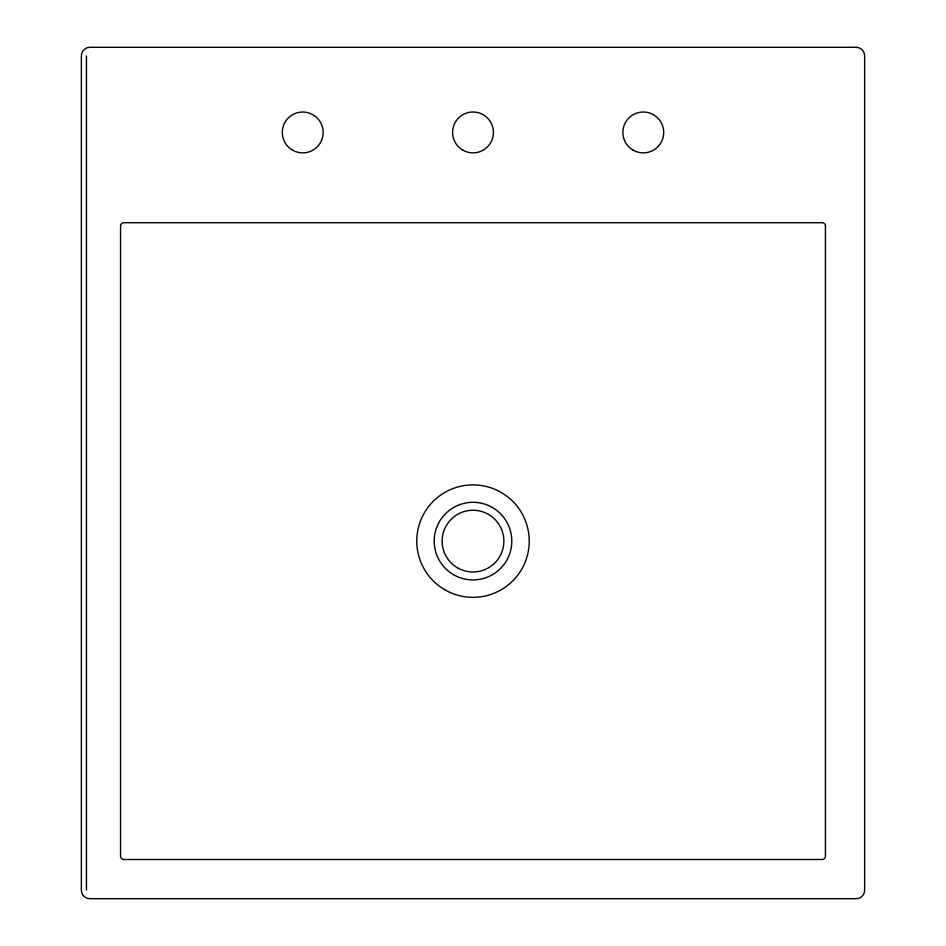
<?xml version="1.0" encoding="UTF-8"?>
<svg xmlns="http://www.w3.org/2000/svg" width="946" height="946" viewBox="0 0 946 946"><rect width="100%" height="100%" fill="white"/><g stroke="black" fill="none" stroke-linecap="round" stroke-linejoin="round"><path stroke-width="1.42" d="M86.464 55.98L86.464 890.02M120.556 225.656L120.556 856.568A3.394 3.394 0 0 0 123.488 859.5L822.512 859.5A3.394 3.394 0 0 0 825.444 856.568L825.444 225.656A3.394 3.394 0 0 0 822.512 222.724L123.488 222.724A3.394 3.394 0 0 0 120.556 225.656M856.13 47.3L89.87 47.3A8.514 8.514 0 0 0 81.356 55.814L81.356 890.186A8.514 8.514 0 0 0 89.87 898.7L856.13 898.7A8.514 8.514 0 0 0 864.644 890.186L864.644 55.814A8.514 8.514 0 0 0 856.13 47.3M444.88 589.807A56.228 56.228 0 0 0 529.228 541.112A56.228 56.228 0 0 0 444.88 492.417A56.228 56.228 0 0 0 444.88 589.807M453.595 574.719A38.798 38.798 0 0 0 511.798 541.112A38.798 38.798 0 0 0 453.595 507.505A38.798 38.798 0 0 0 453.595 574.719M457.568 567.848A30.875 30.875 0 0 0 503.875 541.112A30.875 30.875 0 0 0 457.568 514.376A30.875 30.875 0 0 0 457.568 567.848M633.063 150.13A20.434 20.434 0 0 0 663.714 132.44A20.434 20.434 0 0 0 633.063 114.75A20.434 20.434 0 0 0 633.063 150.13M292.503 150.13A20.434 20.434 0 0 0 323.154 132.44A20.434 20.434 0 0 0 292.503 114.75A20.434 20.434 0 0 0 292.503 150.13M462.783 150.13A20.434 20.434 0 0 0 493.434 132.44A20.434 20.434 0 0 0 462.783 114.75A20.434 20.434 0 0 0 462.783 150.13"/></g></svg>
